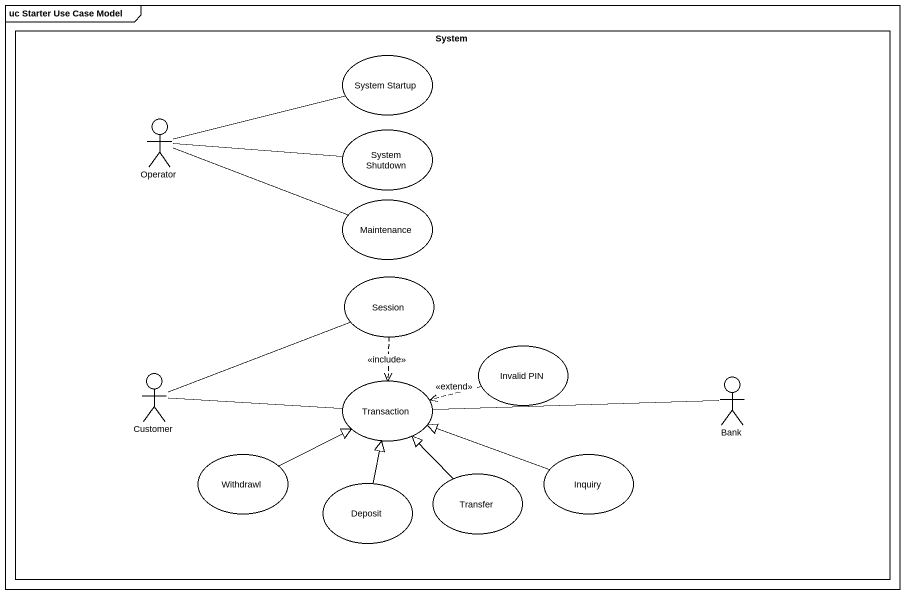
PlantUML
@startuml
mainframe uc Starter Use Case Model
rectangle System {
  usecase "System Startup" as System_Startup
  actor Operator
  usecase "System Shutdown" as System_Shutdown
  usecase Maintenance
  usecase Session
  usecase "Invalid PIN" as Invalid_PIN
  actor Customer
  usecase Transaction
  actor Bank
  usecase Withdrawl
  usecase Transfer
  usecase Inquiry
  usecase Deposit
}
Operator -right- System_Startup
Operator -right- System_Shutdown
Operator -right- Maintenance
Session ..> Transaction : <<include>>
Invalid_PIN .left.> Transaction : <<extend>>
Customer -right- Session
Customer -right- Transaction
Bank -left- Transaction
Withdrawl -right-|> Transaction
Transfer -up-|> Transaction
Inquiry -left-|> Transaction
Deposit -up-|> Transaction
@enduml
